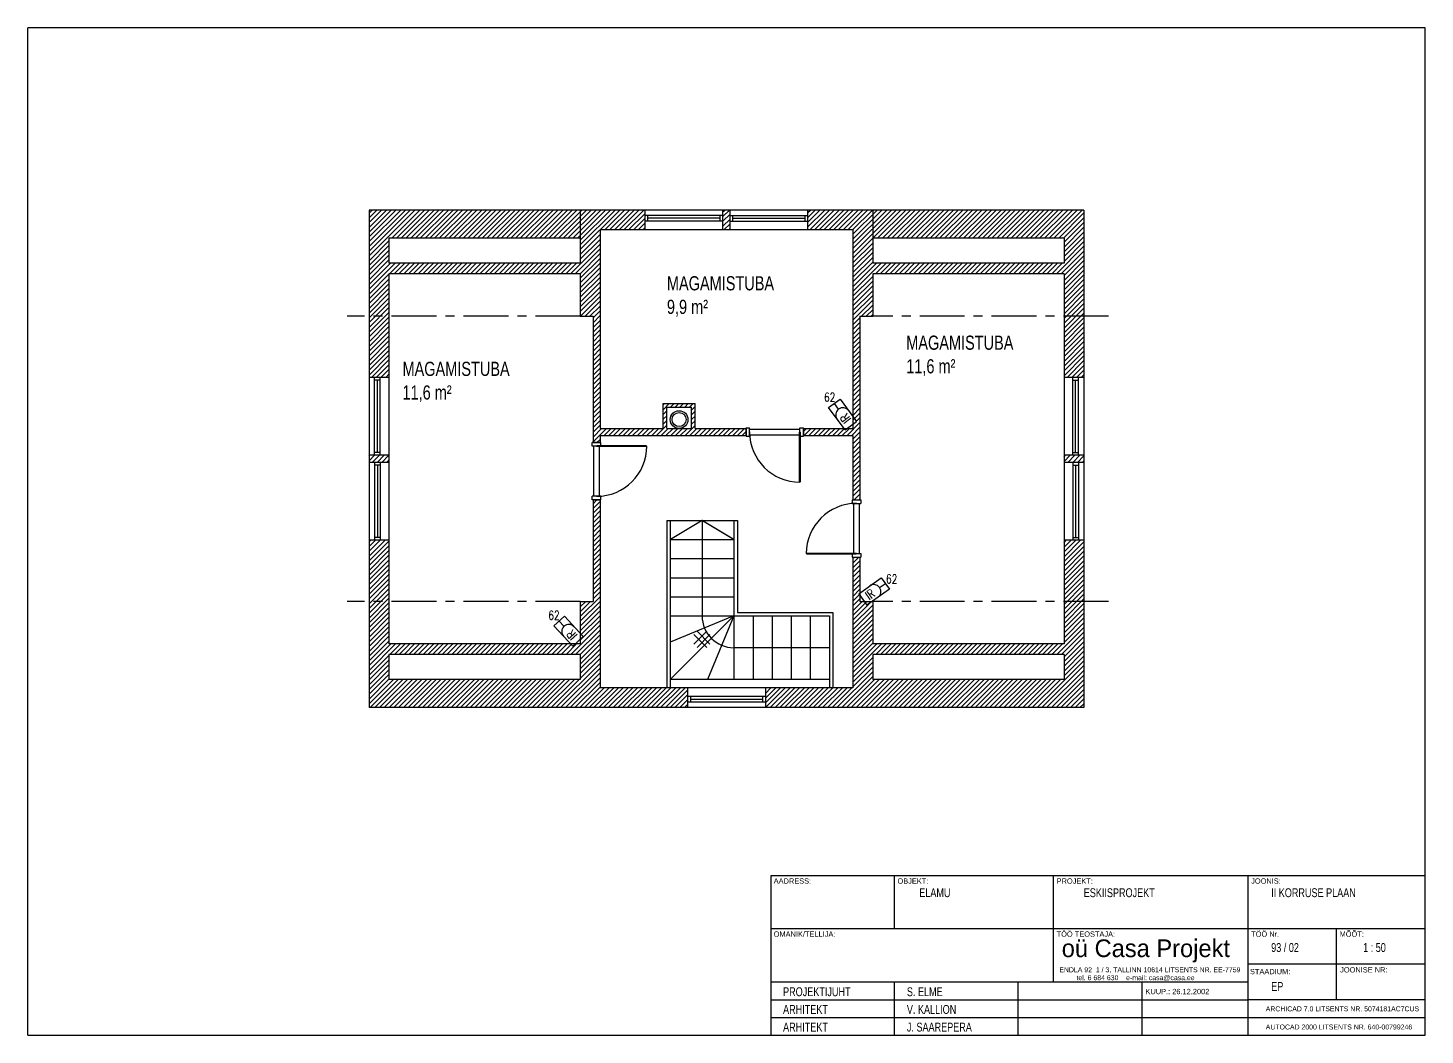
# Model space of a CAD drawing. Header units: millimetres. Extents: x -12537 to 28259, y 15551 to 29789.
# Drawn here: x -12537 to 7213, y 15551 to 29789 of the extents above; entities that cross this region are included whole.
import ezdxf
from ezdxf.enums import TextEntityAlignment as Align

# ---------------------------------------------------------------- set-up
doc = ezdxf.new("R2010")
doc.units = ezdxf.units.MM
doc.linetypes.add('CENTERX2', pattern=[101.6, 63.5, -12.7, 12.7, -12.7])
for name, color, linetype in [('aken', 4, 'Continuous'), ('hats', 7, 'Continuous'), ('NÕRK_TING', 7, 'Continuous'), ('NÕRK_TXT', 2, 'Continuous'), ('PP_TING', 7, 'Continuous'), ('UKS', 2, 'Continuous'), ('VAL_TING', 7, 'Continuous')]:
    doc.layers.add(name, color=color, linetype=linetype)
doc.layers.get('PP_TING').off()
doc.layers.get('VAL_TING').off()
doc.styles.add('ARIAL', font='Arial')
doc.styles.add('ELEKTER', font='romans.shx', dxfattribs={"width": 0.75})
doc.styles.add('KIRJANURK', font='')
doc.styles.get("Standard").update_dxf_attribs({"font": 'swisscl.ttf'})
doc.styles.get('KIRJANURK').set_extended_font_data('BrushScript BT')
pattern_1 = [(45, (0, 5250.76), (-33.67596, 33.67596), [])]

# ---------------------------------------------------------------- blocks, each defined once
blk = doc.blocks.new('Uks810')
at = {"layer": 'UKS'}
for p, q in [((-120, 810), (0, 810)), ((-120, 810), (-120, 760)), ((0, 810), (0, 760)), ((-120, 760), (0, 760)), ((-100, 760), (-100, 50)), ((-20, 760), (-20, 50)), ((-60, 50), (-770, 50)), ((-120, 50), (0, 50)), ((-120, 50), (-120, 0)), ((-120, 0), (0, 0)), ((0, 50), (0, 0))]:
    blk.add_line(p, q, dxfattribs=at)
at = {"layer": 'UKS', "const_width": 30}
blk.add_lwpolyline([(-60, 50), (-770, 50)], dxfattribs=at)
at = {"layer": 'UKS'}
blk.add_arc((-60, 50), 710, 90, 180, dxfattribs=at)
blk = doc.blocks.new('raam')
for p, q in [((39500, 28475), (0, 28475)), ((0, 0), (0, 28475)), ((39500, 0), (39500, 28475)), ((0, 0), (39500, 0))]:
    blk.add_line(p, q)
blk = doc.blocks.new('ET1513')
for p, q in [((-126, -126), (126, 126)), ((126, -126), (-126, 126))]:
    blk.add_line(p, q)
blk.add_circle((0, 0), 178)
at = {"layer": 'Defpoints'}
blk.add_point((-1, -1), dxfattribs=at)
at = {"style": 'ELEKTER'}
for tag, p in [('TÄHIS', (194, 364)), ('RAAM', (194, 364)), ('KÕRGUS', (-411, 204))]:
    blk.add_attdef(tag, text='', height=125, dxfattribs=at).set_placement(p, align=Align.MIDDLE)
blk = doc.blocks.new('ET1321')
for p, q in [((0, 150), (0, 250)), ((-100, 150), (100, 150))]:
    blk.add_line(p, q)
at = {"const_width": 100}
blk.add_lwpolyline([(50, 50, 1), (-50, 50, -1)], format="xyb", dxfattribs=at)
at = {"layer": 'Defpoints'}
blk.add_point((0, 50), dxfattribs=at)
at = {"style": 'ELEKTER'}
for tag, p in [('TÄHIS', (300, 445)), ('RAAM', (300, 445)), ('KÕRGUS', (-380, 300))]:
    blk.add_attdef(tag, text='', height=125, dxfattribs=at).set_placement(p, align=Align.MIDDLE)
blk = doc.blocks.new('FT1542')
for p, q in [((50, 100), (440, 100)), ((50, 100), (50, -100)), ((340, 0), (440, 0)), ((440, 100), (440, -100)), ((440, -100), (50, -100))]:
    blk.add_line(p, q)
blk.add_arc((240, 0), 100, 270, 90)
at = {"layer": 'Defpoints'}
for p in [(50, 0), (440, 0)]:
    blk.add_point(p, dxfattribs=at)
at = {"style": 'ELEKTER'}
for tag, p in [('KÕRGUS', (-200, 150)), ('TÄHIS', (475, 310)), ('RAAM', (475, 310))]:
    blk.add_attdef(tag, text='', height=125, dxfattribs=at).set_placement(p, align=Align.MIDDLE)
at = {"style": 'ELEKTER', "flags": 8}
blk.add_attdef('SÜSTEEM', text='', height=125, dxfattribs=at).set_placement((550, 0), align=Align.MIDDLE)
at = {"layer": 'NÕRK_TXT', "style": 'ELEKTER', "width": 0.75}
blk.add_text('IR', height=125, dxfattribs=at).set_placement((175, 0), align=Align.MIDDLE)
blk = doc.blocks.new('FT1415')
for p, q in [((-114, 282), (68, 464)), ((-114, 418), (68, 236)), ((-68, 464), (114, 282)), ((-68, 236), (114, 418))]:
    blk.add_line(p, q)
blk.add_lwpolyline([(0, 275, 0, 60, 0), (0, 200, 0, 0, 0), (0, 50, 0, 0, 0)], format="xyseb")
at = {"layer": 'Defpoints'}
blk.add_point((0, 350), dxfattribs=at)
at = {"style": 'ELEKTER'}
for tag, p in [('KÕRGUS', (-352, 525)), ('TÄHIS', (250, 650)), ('RAAM', (250, 650))]:
    blk.add_attdef(tag, text='', height=125, dxfattribs=at).set_placement(p, align=Align.MIDDLE)

msp = doc.modelspace()

# ---------------------------------------------------------------- hatches: boundary and pattern name
at = {"layer": 'hats'}
h = msp.add_hatch(dxfattribs=at)
h.set_pattern_fill('ANSI31', color=256, scale=15, style=0)
h.set_pattern_definition(pattern_1)
h.paths.add_polyline_path([(-7434, 24847), (-7714, 24847), (-7714, 27214), (-3812, 27214), (-3812, 26934), (-4449, 26934), (-4449, 24127), (-3557, 24127), (-3557, 24477), (-3107, 24477), (-3107, 24127), (-2385, 24127), (-2385, 24027), (-4449, 24027), (-4449, 23927), (-4549, 23927), (-4549, 25714), (-4729, 25714), (-4729, 26314), (-7434, 26314)])
h.paths.add_polyline_path([(-7434, 26817), (-4729, 26817), (-4729, 26464), (-7434, 26464)], flags=16)
h.paths.add_polyline_path([(-3507, 24427), (-3157, 24427), (-3157, 24127), (-3507, 24127)], flags=16)
h = msp.add_hatch(dxfattribs=at)
h.set_pattern_fill('ANSI31', color=256, scale=15, style=0)
h.set_pattern_definition(pattern_1)
h.paths.add_polyline_path([(-2712, 27214), (-2612, 27214), (-2612, 26934), (-2712, 26934)])
h = msp.add_hatch(dxfattribs=at)
h.set_pattern_fill('ANSI31', color=256, scale=15, style=0)
h.set_pattern_definition(pattern_1)
h.paths.add_polyline_path([(-595, 26817), (2110, 26817), (2110, 26464), (-595, 26464)], flags=16)
h.paths.add_polyline_path([(-1512, 27214), (2390, 27214), (2390, 24847), (2110, 24847), (2110, 26314), (-595, 26314), (-595, 25714), (-775, 25714), (-775, 23117), (-875, 23117), (-875, 24027), (-1575, 24027), (-1575, 24127), (-875, 24127), (-875, 26934), (-1512, 26934)])
h = msp.add_hatch(dxfattribs=at)
h.set_pattern_fill('ANSI31', color=256, scale=15, style=0)
h.set_pattern_definition(pattern_1)
h.paths.add_polyline_path([(-7714, 23747), (-7434, 23747), (-7434, 23647), (-7714, 23647)])
h = msp.add_hatch(dxfattribs=at)
h.set_pattern_fill('ANSI31', color=256, scale=15, style=0)
h.set_pattern_definition(pattern_1)
h.paths.add_polyline_path([(2110, 23747), (2390, 23747), (2390, 23647), (2110, 23647)])
h = msp.add_hatch(dxfattribs=at)
h.set_pattern_fill('ANSI31', color=256, scale=15, style=0)
h.set_pattern_definition(pattern_1)
h.paths.add_polyline_path([(-875, 22307), (-775, 22307), (-775, 21680), (-595, 21680), (-595, 21080), (2110, 21080), (2110, 22547), (2390, 22547), (2390, 20180), (-2112, 20180), (-2112, 20460), (-875, 20460)])
h.paths.add_polyline_path([(-595, 20930), (2110, 20930), (2110, 20577), (-595, 20577)], flags=16)
h.paths.add_polyline_path([(-7434, 22547), (-7714, 22547), (-7714, 20180), (-3212, 20180), (-3212, 20460), (-4449, 20460), (-4449, 23117), (-4549, 23117), (-4549, 21680), (-4729, 21680), (-4729, 21080), (-7434, 21080)])
h.paths.add_polyline_path([(-7434, 20930), (-4729, 20930), (-4729, 20577), (-7434, 20577)], flags=16)

# ---------------------------------------------------------------- linework, layer by layer
for p, q in [((2390, 27214), (-7714, 27214)), ((-7714, 27214), (-7714, 20180)), ((-4729, 27214), (-4729, 26464)), ((-3812, 26934), (-3812, 27214)), ((-2712, 26934), (-2712, 27214)), ((-2612, 26934), (-2612, 27214)), ((-1512, 26934), (-1512, 27214)), ((-595, 27214), (-595, 26464)), ((2390, 27214), (2390, 20180)), ((-4449, 26934), (-4449, 24127)), ((-875, 26934), (-4449, 26934)), ((-875, 26934), (-875, 24127)), ((-7434, 26817), (-7434, 26464)), ((-4729, 26817), (-7434, 26817)), ((2110, 26817), (-595, 26817)), ((2110, 26817), (2110, 26464)), ((-4729, 26464), (-7434, 26464)), ((-4729, 26314), (-7434, 26314)), ((-7434, 26314), (-7434, 21080)), ((-4729, 26314), (-4729, 25714)), ((2110, 26464), (-595, 26464)), ((2110, 26314), (-595, 26314)), ((-595, 26314), (-595, 25714)), ((2110, 26314), (2110, 21080)), ((-4729, 25714), (-4549, 25714)), ((-4549, 25714), (-4549, 23927)), ((-775, 25714), (-595, 25714)), ((-775, 25714), (-775, 23117)), ((-7434, 24847), (-7714, 24847)), ((2390, 24847), (2110, 24847)), ((-3557, 24127), (-3557, 24477)), ((-3557, 24477), (-3107, 24477)), ((-3507, 24427), (-3157, 24427)), ((-3507, 24127), (-3507, 24427)), ((-3157, 24127), (-3157, 24427)), ((-3107, 24127), (-3107, 24477)), ((-4449, 24127), (-3557, 24127)), ((-3507, 24127), (-3157, 24127)), ((-3107, 24127), (-2385, 24127)), ((-2385, 24127), (-2385, 24027)), ((-1575, 24127), (-1575, 24027)), ((-1575, 24127), (-875, 24127)), ((-4549, 23927), (-4449, 23927)), ((-4449, 24027), (-4449, 23927)), ((-4449, 24027), (-2385, 24027)), ((-1575, 24027), (-875, 24027)), ((-875, 24027), (-875, 23117)), ((-7434, 23747), (-7714, 23747)), ((2390, 23747), (2110, 23747)), ((-7434, 23647), (-7714, 23647)), ((2390, 23647), (2110, 23647)), ((-4549, 23117), (-4449, 23117)), ((-4549, 23117), (-4549, 21680)), ((-4449, 23117), (-4449, 20460)), ((-875, 23117), (-775, 23117)), ((-3507, 22827), (-2507, 22827)), ((-3507, 22827), (-3507, 20460)), ((-3457, 22827), (-3457, 20460)), ((-3007, 22827), (-3007, 21747)), ((-2557, 22827), (-2557, 21477)), ((-2507, 22827), (-2507, 21527)), ((-7434, 22547), (-7714, 22547)), ((-3457, 22557), (-2557, 22557)), ((2390, 22547), (2110, 22547)), ((-3457, 22287), (-2557, 22287)), ((-875, 22307), (-775, 22307)), ((-875, 22307), (-875, 20460)), ((-775, 22307), (-775, 21680)), ((-3457, 22017), (-2557, 22017)), ((-3457, 21747), (-3007, 21747)), ((-3007, 21747), (-3007, 21477)), ((-3007, 21747), (-2557, 21747)), ((-4729, 21680), (-4729, 21080)), ((-4729, 21680), (-4549, 21680)), ((-775, 21680), (-595, 21680)), ((-595, 21680), (-595, 21080)), ((-3457, 21477), (-1207, 21477)), ((-2557, 21477), (-3457, 20577)), ((-2557, 21477), (-3457, 21105)), ((-2557, 21477), (-2930, 20577)), ((-2557, 21477), (-2557, 20577)), ((-2507, 21527), (-1157, 21527)), ((-2287, 21477), (-2287, 20577)), ((-2017, 21477), (-2017, 20577)), ((-1747, 21477), (-1747, 20577)), ((-1477, 21477), (-1477, 20577)), ((-1207, 21477), (-1207, 20460)), ((-1157, 21527), (-1157, 20460)), ((-4729, 21080), (-7434, 21080)), ((-1207, 21027), (-2557, 21027)), ((2110, 21080), (-595, 21080)), ((-4729, 20930), (-7434, 20930)), ((-7434, 20930), (-7434, 20577)), ((-4729, 20930), (-4729, 20577)), ((2110, 20930), (-595, 20930)), ((-595, 20930), (-595, 20577)), ((2110, 20930), (2110, 20577)), ((-4729, 20577), (-7434, 20577)), ((-1207, 20577), (-3457, 20577)), ((2110, 20577), (-595, 20577)), ((-875, 20460), (-4449, 20460)), ((-3212, 20460), (-3212, 20180)), ((-2112, 20460), (-2112, 20180)), ((2390, 20180), (-7714, 20180))]:
    msp.add_line(p, q)
at = {"color": 1, "linetype": 'CENTERX2', "ltscale": 10}
for p, q in [((-4729, 25714), (-8023, 25714)), ((2736, 25714), (-595, 25714)), ((-4729, 21680), (-8023, 21680)), ((2736, 21680), (-595, 21680))]:
    msp.add_line(p, q, dxfattribs=at)
at = {"color": 7, "linetype": 'Continuous', "ltscale": 0.5}
for p, q in [((-2037, 17801), (-2037, 15551)), ((7213, 17801), (-2037, 17801)), ((-287, 17051), (-287, 17801)), ((1963, 16301), (1963, 17801)), ((4713, 15551), (4713, 17801)), ((7213, 15551), (7213, 17801)), ((7213, 17051), (-2037, 17051)), ((5963, 16051), (5963, 17051)), ((7213, 16551), (4713, 16551)), ((4713, 16301), (-2037, 16301)), ((-287, 15551), (-287, 16301)), ((-287, 15551), (-287, 16301)), ((1463, 15551), (1463, 16301)), ((3213, 15551), (3213, 16301)), ((-2037, 16051), (4713, 16051)), ((7213, 16051), (4713, 16051)), ((-2037, 15801), (7213, 15801)), ((7213, 15551), (7213, 15776)), ((-2037, 15551), (7213, 15551))]:
    msp.add_line(p, q, dxfattribs=at)
at = {"const_width": 20}
msp.add_lwpolyline([(-2557, 22557), (-3007, 22827), (-3457, 22557)], dxfattribs=at)
for radius in [125, 100]:
    msp.add_circle((-3332, 24252), radius)
msp.add_arc((-2557, 21477), 450, 180, 270)
at = {"layer": 'aken'}
for p, q in [((-2712, 27137), (-3812, 27137)), ((-3772, 27057), (-3772, 27137)), ((-2752, 27097), (-3772, 27097)), ((-2752, 27057), (-2752, 27137)), ((-2612, 27137), (-1512, 27137)), ((-2572, 27057), (-2572, 27137)), ((-2572, 27097), (-1552, 27097)), ((-1552, 27057), (-1552, 27137)), ((-2712, 27057), (-3812, 27057)), ((-2612, 27057), (-1512, 27057)), ((-7637, 23747), (-7637, 24847)), ((-7557, 24807), (-7637, 24807)), ((-7597, 23787), (-7597, 24807)), ((-7557, 23747), (-7557, 24847)), ((2233, 23747), (2233, 24847)), ((2233, 24807), (2313, 24807)), ((2273, 23787), (2273, 24807)), ((2313, 23747), (2313, 24847)), ((-7557, 23787), (-7637, 23787)), ((2233, 23787), (2313, 23787)), ((-7637, 23647), (-7637, 22547)), ((-7557, 23607), (-7637, 23607)), ((-7597, 23607), (-7597, 22587)), ((-7557, 23647), (-7557, 22547)), ((2233, 23647), (2233, 22547)), ((2233, 23607), (2313, 23607)), ((2273, 23607), (2273, 22587)), ((2313, 23647), (2313, 22547)), ((-7557, 22587), (-7637, 22587)), ((2233, 22587), (2313, 22587)), ((-2112, 20337), (-3212, 20337)), ((-2112, 20257), (-3212, 20257)), ((-3172, 20337), (-3172, 20257)), ((-2152, 20297), (-3172, 20297)), ((-2152, 20337), (-2152, 20257))]:
    msp.add_line(p, q, dxfattribs=at)

# ---------------------------------------------------------------- block references
at = {"color": 5, "xscale": 0.5, "yscale": 0.5, "zscale": 0.5}
msp.add_blockref('raam', (-12537, 15551), dxfattribs=at)
at = {"layer": 'aken'}
for p, rotation in [((-1575, 24137), 90), ((-4559, 23927), 180)]:
    msp.add_blockref('Uks810', p, dxfattribs=dict(at, rotation=rotation))
msp.add_blockref('Uks810', (-765, 22307), dxfattribs=at)
at = {"layer": 'NÕRK_TING'}
ref = msp.add_blockref('FT1542', (-875, 24127), dxfattribs=dict(at, rotation=126.6157218566089))
ref.add_attrib('SÜSTEEM', '62', dxfattribs={"layer": 'NÕRK_TXT', "height": 125, "style": 'ELEKTER', "width": 0.75, "flags": 8}).set_placement((-1203, 24569), align=Align.MIDDLE)
ref = msp.add_blockref('FT1542', (-775, 21680), dxfattribs=dict(at, rotation=35.37527115658212))
ref.add_attrib('SÜSTEEM', '62', dxfattribs={"layer": 'NÕRK_TXT', "height": 125, "style": 'ELEKTER', "width": 0.75, "flags": 8}).set_placement((-327, 21999), align=Align.MIDDLE)
ref = msp.add_blockref('FT1542', (-4729, 21080), dxfattribs=dict(at, rotation=132.6109306858412))
ref.add_attrib('SÜSTEEM', '62', dxfattribs={"layer": 'NÕRK_TXT', "height": 125, "style": 'ELEKTER', "width": 0.75, "flags": 8}).set_placement((-5101, 21485), align=Align.MIDDLE)
msp.add_blockref('FT1415', (-3010, 20796), dxfattribs=at)
at = {"layer": 'PP_TING'}
for p, rotation in [((-3978, 26934), 180), ((-1351, 26934), 180), ((2110, 25209), 90), ((-7434, 25094), 270), ((2110, 22313), 89.99999999999676), ((-7434, 22198), 270)]:
    msp.add_blockref('ET1321', p, dxfattribs=dict(at, rotation=rotation))
at = {"layer": 'VAL_TING'}
for p in [(-2698, 25555), (-6094, 23781), (617, 23754)]:
    msp.add_blockref('ET1513', p, dxfattribs=at)
at = {"layer": 'VAL_TING', "xscale": 0.5, "yscale": 0.5, "zscale": 0.5}
for p in [(-3976, 23174), (-1990, 23174), (-1990, 22033), (-3976, 21591)]:
    msp.add_blockref('ET1513', p, dxfattribs=at)

# ---------------------------------------------------------------- texts
at = {"color": 7, "linetype": 'Continuous', "ltscale": 0.5}
for s, height, style, p in [('AADRESS:', 75, 'ARIAL', (-1995, 17691)), ('OBJEKT:', 75, 'ARIAL', (-245, 17691)), ('PROJEKT:', 75, 'ARIAL', (2005, 17691)), ('JOONIS:', 75, 'ARIAL', (4755, 17691)), ('OMANIK/TELLIJA:', 75, 'ARIAL', (-1995, 16941)), ('TÖÖ TEOSTAJA:', 75, 'ARIAL', (2005, 16941)), ('TÖÖ Nr.', 75, 'ARIAL', (4755, 16941)), ('MÕÕT:', 75, 'ARIAL', (6005, 16941)), ('oü Casa Projekt', 250, 'KIRJANURK', (2077, 16653)), ('ENDLA 92  1 / 3, TALLINN 10614 LITSENTS NR. EE-7759', 70, 'ARIAL', (2043, 16439)), ('tel. 6 684 630    e-mail: casa@casa.ee', 70, 'ARIAL', (2286, 16327)), ('STAADIUM:', 75, 'ARIAL', (4738, 16411)), ('JOONISE NR:', 75, 'ARIAL', (6013, 16436)), ('KUUP.: 26.12.2002', 75, 'ARIAL', (3261, 16129)), ('ARCHICAD 7.0 LITSENTS NR. 5074181AC7CUS', 70, 'ARIAL', (4961, 15887)), ('AUTOCAD 2000 LITSENTS NR. 640-00799246', 70, 'ARIAL', (4961, 15630))]:
    msp.add_text(s, height=height, dxfattribs=dict(at, style=style)).set_placement(p)
at = {"char_height": 200, "attachment_point": 1}
for s, insert, width in [('MAGAMISTUBA\\P9,9 m²', (-3504, 26279), 1700.33), ('MAGAMISTUBA\\P11,6 m²', (-121, 25439), 1868.4), ('MAGAMISTUBA\\P11,6 m²', (-7242, 25069), 1820.37)]:
    msp.add_mtext(s, dxfattribs=dict(at, insert=insert, width=width))
at = {"color": 7, "linetype": 'Continuous', "ltscale": 0.5, "char_height": 125, "width": 4750, "attachment_point": 1}
for s, insert in [('ELAMU', (63, 17626)), ('ESKIISPROJEKT', (2388, 17626)), ('II KORRUSE PLAAN', (5038, 17626)), ('93 / 02', (5038, 16851)), ('1 : 50', (6338, 16851)), ('{\\Fswisscl.ttf;PROJEKTIJUHT}', (-1862, 16226)), ('{\\Fswisscl.ttf;S. ELME}', (-112, 16226)), ('EP', (5038, 16301)), ('{\\Fswisscl.ttf;ARHITEKT}', (-1862, 15976)), ('V. KALLION', (-112, 15976)), ('{\\Fswisscl.ttf;ARHITEKT}', (-1862, 15726)), ('{\\Fswisscl.ttf;J. SAAREPERA}', (-112, 15726))]:
    msp.add_mtext(s, dxfattribs=dict(at, insert=insert))

doc.saveas('drawing.dxf')
